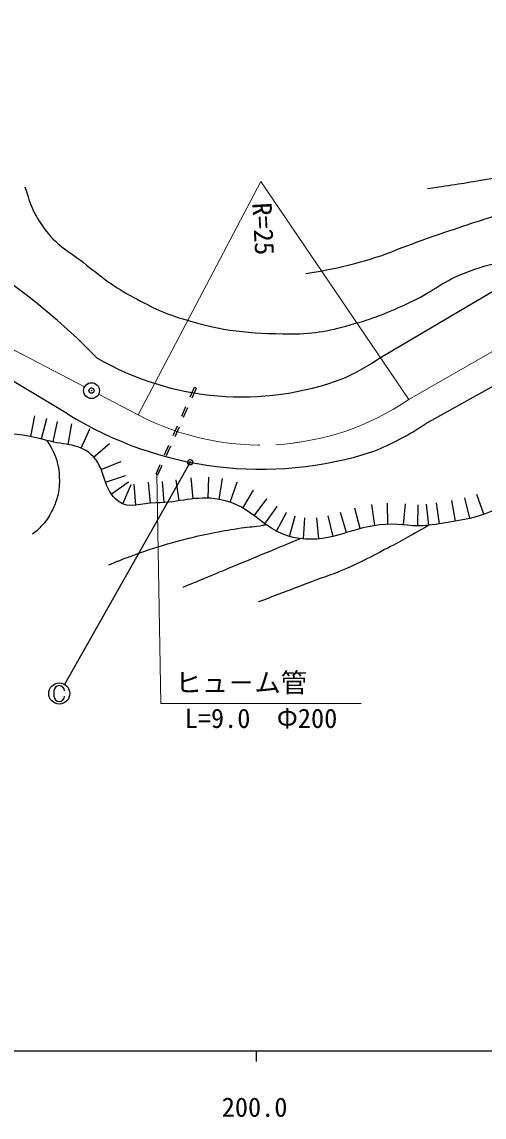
# Model space of a CAD drawing. Units: millimetres on the paper, with parts at other scales. Extents: x 40 to 680, y 20 to 380.
# Drawn here: x 245.8 to 289.6, y 198.7 to 302.6 of the extents above; entities that cross this region are included whole.
import ezdxf
from ezdxf.enums import TextEntityAlignment as Align

# ---------------------------------------------------------------- set-up
doc = ezdxf.new("R2010")
doc.units = ezdxf.units.MM
doc.header["$PDMODE"] = 32
doc.header["$PDSIZE"] = 0.5
doc.linetypes.add('CHAIN', pattern=[18.5, 12, -1.5, 3.5, -1.5])
doc.linetypes.add('LONG_DASHED_DOTTED', pattern=[15.25, 12, -1.5, 0.25, -1.5])
for name, color, linetype, lineweight in [('M-BGD', 7, 'Continuous', 25), ('M-BMK', 2, 'CHAIN', 13), ('M-BMK-SRVR', 3, 'Continuous', 25), ('M-STR-HTXT', 7, 'Continuous', 13), ('M-STR-STRC', 7, 'Continuous', 25), ('M-TTL-BAND', 7, 'Continuous', 25), ('作業ﾚｲﾔ1', 7, 'Continuous', 13)]:
    doc.layers.add(name, color=color, linetype=linetype, lineweight=lineweight)
doc.styles.add('ＭＳ ゴシック', font='')
doc.styles.get('ＭＳ ゴシック').set_extended_font_data('MS Gothic')

msp = doc.modelspace()

# ---------------------------------------------------------------- linework, layer by layer
at = {"layer": 'M-BGD'}
for p, q in [((279.776, 270.759), (294.723, 279.593)), ((250.105, 265.43), (235.49, 274.171)), ((298.71, 272.658), (284.056, 264.463)), ((261.741, 267.027), (262.148, 267.94)), ((261.924, 266.945), (262.33, 267.859)), ((262.148, 267.94), (262.33, 267.859)), ((260.929, 265.199), (261.335, 266.113)), ((261.112, 265.118), (261.518, 266.032)), ((246.63, 263.261), (247.009, 265.225)), ((247.631, 263.039), (248.119, 264.978)), ((248.742, 262.756), (249.157, 264.712)), ((250.146, 262.515), (250.503, 264.483)), ((251.407, 262.166), (252.217, 263.995)), ((260.116, 263.372), (260.523, 264.285)), ((260.299, 263.29), (260.705, 264.204)), ((252.567, 261.325), (254.087, 262.626)), ((259.304, 261.544), (259.71, 262.458)), ((259.487, 261.463), (259.893, 262.377)), ((253.292, 260.147), (255.14, 260.912)), ((258.491, 259.716), (258.898, 260.63)), ((258.674, 259.635), (259.08, 260.549)), ((253.704, 258.935), (255.594, 259.589)), ((254.246, 257.802), (255.868, 258.973)), ((255.336, 256.895), (256.126, 258.732)), ((256.593, 256.75), (256.406, 258.741)), ((257.965, 256.947), (257.779, 258.938)), ((258.491, 259.716), (258.674, 259.635)), ((259.25, 257.004), (259.114, 258.999)), ((260.692, 257.173), (260.4, 259.152)), ((262.03, 257.362), (261.813, 259.351)), ((263.43, 257.421), (263.509, 259.42)), ((264.481, 257.313), (264.786, 259.289)), ((265.527, 257.044), (266.191, 258.931)), ((266.741, 256.47), (267.755, 258.194)), ((289.582, 255.892), (288.942, 257.786)), ((267.808, 255.751), (268.99, 257.365)), ((268.83, 254.994), (269.993, 256.621)), ((279.266, 254.832), (278.966, 256.809)), ((280.493, 254.949), (280.445, 256.948)), ((281.972, 254.887), (282.152, 256.879)), ((283.34, 254.79), (283.353, 256.79)), ((284.378, 254.856), (284.145, 256.842)), ((285.394, 254.996), (285.111, 256.976)), ((286.893, 255.231), (286.545, 257.2)), ((288.268, 255.514), (287.797, 257.458)), ((269.907, 254.303), (270.863, 256.06)), ((271.141, 253.785), (271.705, 255.703)), ((275.287, 253.801), (274.82, 255.746)), ((276.558, 254.156), (275.985, 256.072)), ((277.855, 254.532), (277.346, 256.466)), ((272.473, 253.549), (272.622, 255.544)), ((273.954, 253.566), (273.753, 255.556))]:
    msp.add_line(p, q, dxfattribs=at)
for centre, radius, start, end in [((210.746, 230.062), 58.572, 44.00281, 83.92299), ((266.629, 294.302), 27.272, 239.71814, 290.66349), ((266.747, 289.875), 23.133, 294.26162, 304.27637), ((268.452, 294.828), 34.654, 238.03191, 287.98626), ((268.226, 288.441), 28.732, 292.35305, 303.43215)]:
    msp.add_arc(centre, radius, start, end, dxfattribs=at)
for points, knots in [([(284.244, 286.813), (286.856, 287.16), (287.572, 287.288), (289.695, 287.654), (294.051, 288.403), (296.449, 289.055), (300.744, 290.098), (302.211, 290.454), (303.017, 290.717), (304.463, 291.15), (306.651, 291.807), (307.881, 292.17), (310.027, 292.953), (312.633, 293.902), (314.023, 294.615), (316.609, 295.618), (318.416, 296.319), (319.421, 296.732), (321.254, 297.36), (323.515, 298.134), (324.806, 298.494), (327.084, 299.215), (329.146, 299.868), (330.317, 300.186), (332.366, 300.878), (334.11, 301.466), (334.961, 302.365), (336.798, 302.475), (338.807, 302.596), (340.072, 302.602), (341.901, 301.761), (343.069, 301.224), (343.662, 300.696), (344.45, 299.68), (345.344, 298.529), (345.504, 297.661), (346.066, 296.316), (346.834, 294.481), (346.996, 293.764), (347.626, 291.468)], [0, 0, 0, 0, 1, 1, 1, 2, 2, 2, 3, 3, 3, 4, 4, 4, 5, 5, 5, 6, 6, 6, 7, 7, 7, 8, 8, 8, 9, 9, 9, 10, 10, 10, 11, 11, 11, 12, 12, 12, 13, 13, 13, 13]), ([(272.696, 278.733), (274.894, 279.092), (275.551, 279.243), (277.353, 279.694), (280.332, 280.441), (281.867, 281.301), (284.782, 282.269), (287.64, 283.219), (289.222, 283.819), (292.122, 284.631), (295.126, 285.473), (296.843, 285.817), (299.872, 286.567), (301.711, 287.023), (302.764, 287.192), (304.582, 287.725), (306.363, 288.246), (307.356, 288.557), (309.1, 289.191), (310.521, 289.708), (311.27, 290.119), (312.695, 290.624), (313.87, 291.041), (314.513, 291.504), (315.759, 291.518), (316.555, 291.527), (316.926, 291.482), (317.78, 291.259)], [0, 0, 0, 0, 1, 1, 1, 2, 2, 2, 3, 3, 3, 4, 4, 4, 5, 5, 5, 6, 6, 6, 7, 7, 7, 8, 8, 8, 9, 9, 9, 9]), ([(246.058, 286.933), (246.619, 285.142), (246.898, 284.37), (247.89, 282.993), (249.011, 281.436), (250.088, 280.955), (251.601, 279.777), (253.273, 278.475), (254.174, 277.665), (256.037, 276.655), (257.918, 275.634), (258.996, 275.052), (261.042, 274.425), (264.899, 273.242), (267.24, 273.054), (271.273, 273.017), (273.667, 272.996), (275.023, 273.328), (277.328, 273.978), (279.421, 274.568), (280.545, 275.076), (282.527, 275.97), (284.602, 276.905), (285.539, 277.896), (287.65, 278.747), (289.235, 279.385), (290.185, 279.632), (291.876, 279.883), (293.359, 280.103), (293.951, 280.114), (295.708, 280.094)], [0, 0, 0, 0, 1, 1, 1, 2, 2, 2, 3, 3, 3, 4, 4, 4, 5, 5, 5, 6, 6, 6, 7, 7, 7, 8, 8, 8, 9, 9, 9, 10, 10, 10, 10]), ([(299.336, 273.005), (298.38, 266.559), (298.427, 260.809), (292.76, 257.395), (289.83, 255.629), (287.768, 255.316), (284.378, 254.856), (282.804, 254.642), (281.899, 255.027), (280.314, 254.941), (277.067, 254.763), (275.328, 253.192), (272.101, 253.587), (268.812, 253.989), (267.749, 256.77), (264.481, 257.313), (262.161, 257.698), (260.822, 256.986), (258.47, 256.975), (257.073, 256.968), (256.026, 256.322), (254.898, 257.147), (253.383, 258.254), (253.828, 259.964), (252.553, 261.342), (251.311, 262.683), (249.9, 262.404), (248.141, 262.903), (241.843, 264.688), (237.143, 262.251), (231.631, 265.783), (229.717, 267.01), (228.706, 267.864), (227.229, 269.593), (223.356, 274.131), (221.711, 277.096), (217.917, 281.702), (217.008, 282.805), (216.719, 283.173), (215.573, 284.511)], [0, 0, 0, 0, 1, 1, 1, 2, 2, 2, 3, 3, 3, 4, 4, 4, 5, 5, 5, 6, 6, 6, 7, 7, 7, 8, 8, 8, 9, 9, 9, 10, 10, 10, 11, 11, 11, 12, 12, 12, 13, 13, 13, 13]), ([(248.141, 262.903), (248.612, 262.109), (248.817, 261.841), (249.042, 261.079), (249.159, 260.68), (249.243, 260.454), (249.273, 260.039), (249.322, 259.342), (249.361, 258.942), (249.268, 258.25), (249.221, 257.895), (249.184, 257.696), (249.076, 257.355), (248.923, 256.872), (248.83, 256.598), (248.591, 256.152), (248.3, 255.607), (248.106, 255.309), (247.691, 254.851), (247.367, 254.494), (247.224, 254.366), (246.786, 254.013)], [0, 0, 0, 0, 1, 1, 1, 2, 2, 2, 3, 3, 3, 4, 4, 4, 5, 5, 5, 6, 6, 6, 7, 7, 7, 7]), ([(254.012, 251.097), (255.176, 251.581), (255.5, 251.706), (256.467, 252.06), (257.863, 252.571), (258.658, 252.825), (260.09, 253.224), (261.612, 253.648), (262.478, 253.844), (264.025, 254.163), (265.015, 254.368), (265.577, 254.443), (266.575, 254.6), (267.365, 254.725), (267.825, 254.689), (268.607, 254.855), (268.733, 254.881), (268.777, 254.888), (268.928, 254.927)], [0, 0, 0, 0, 1, 1, 1, 2, 2, 2, 3, 3, 3, 4, 4, 4, 5, 5, 5, 6, 6, 6, 6]), ([(284.378, 254.856), (282.373, 253.714), (281.84, 253.404), (280.177, 252.54), (278.81, 251.83), (278.054, 251.409), (276.645, 250.786), (275.346, 250.212), (274.574, 249.999), (273.247, 249.494), (271.996, 249.018), (271.296, 248.751), (270.045, 248.275), (269.326, 248.002), (269.102, 247.917), (268.206, 247.576)], [0, 0, 0, 0, 1, 1, 1, 2, 2, 2, 3, 3, 3, 4, 4, 4, 5, 5, 5, 5]), ([(261.076, 248.994), (262.263, 249.486), (262.56, 249.609), (263.511, 250.003), (264.538, 250.428), (265.113, 250.666), (266.14, 251.092), (267.281, 251.564), (267.92, 251.828), (269.06, 252.301), (270.267, 252.801), (270.644, 252.957), (272.151, 253.581)], [0, 0, 0, 0, 1, 1, 1, 2, 2, 2, 3, 3, 3, 4, 4, 4, 4])]:
    msp.add_open_spline(points, degree=3, knots=knots, dxfattribs=at)
at = {"layer": 'M-BMK'}
for p, q in [((282.478, 266.784), (318.888, 287.721)), ((219.563, 284.722), (251.713, 267.975)), ((253.043, 267.282), (256.813, 265.319))]:
    msp.add_line(p, q, dxfattribs=at)
msp.add_arc((268.423, 287.459), 25, 242.32867, 304.20842, dxfattribs=at)
at = {"layer": 'M-BMK-SRVR'}
msp.add_circle((252.378, 267.629), 0.75, dxfattribs=at)
msp.add_point((252.378, 267.629), dxfattribs=at)
at = {"layer": 'M-STR-HTXT'}
for p, q in [((256.813, 265.319), (268.423, 287.459)), ((282.478, 266.784), (268.423, 287.459)), ((258.951, 237.961), (258.571, 259.681)), ((258.951, 237.961), (277.951, 237.961))]:
    msp.add_line(p, q, dxfattribs=at)
at = {"layer": 'M-STR-STRC'}
for p, q in [((261.711, 260.788), (249.807, 239.764)), ((248.814, 239.144), (248.814, 238.644))]:
    msp.add_line(p, q, dxfattribs=at)
for centre, radius in [((261.736, 260.832), 0.05), ((261.736, 260.832), 0.04), ((261.736, 260.832), 0.03), ((261.736, 260.832), 0.02), ((261.736, 260.832), 0.01), ((249.314, 238.894), 1)]:
    msp.add_circle(centre, radius, dxfattribs=at)
for centre, start, end in [((249.314, 239.144), 0, 180), ((249.314, 238.644), 180, 0)]:
    msp.add_arc(centre, 0.5, start, end, dxfattribs=at)
msp.add_point((261.736, 260.832), dxfattribs=at)
at = {"layer": 'M-TTL-BAND'}
for p, q in [((40, 205), (579, 205)), ((268, 205), (268, 204))]:
    msp.add_line(p, q, dxfattribs=at)
at = {"layer": '作業ﾚｲﾔ1'}
for p, q in [((256.813, 265.319), (268.423, 287.459)), ((282.478, 266.784), (268.423, 287.459)), ((250.105, 265.43), (235.49, 274.171)), ((298.71, 272.658), (284.056, 264.463)), ((262.148, 267.94), (262.33, 267.859)), ((246.63, 263.261), (247.009, 265.225)), ((247.631, 263.039), (248.119, 264.978)), ((248.742, 262.756), (249.157, 264.712)), ((250.146, 262.515), (250.503, 264.483)), ((251.407, 262.166), (252.217, 263.995)), ((252.567, 261.325), (254.087, 262.626)), ((261.711, 260.788), (249.807, 239.764)), ((253.292, 260.147), (255.14, 260.912)), ((253.704, 258.935), (255.594, 259.589)), ((254.246, 257.802), (255.868, 258.973)), ((255.336, 256.895), (256.126, 258.732)), ((256.593, 256.75), (256.406, 258.741)), ((257.965, 256.947), (257.779, 258.938)), ((258.951, 237.961), (258.571, 259.681)), ((259.25, 257.004), (259.114, 258.999)), ((260.692, 257.173), (260.4, 259.152)), ((262.03, 257.362), (261.813, 259.351)), ((263.43, 257.421), (263.509, 259.42)), ((264.481, 257.313), (264.786, 259.289)), ((265.527, 257.044), (266.191, 258.931)), ((266.741, 256.47), (267.755, 258.194)), ((289.582, 255.892), (288.942, 257.786)), ((267.808, 255.751), (268.99, 257.365)), ((268.83, 254.994), (269.993, 256.621)), ((279.266, 254.832), (278.966, 256.809)), ((280.493, 254.949), (280.445, 256.948)), ((281.972, 254.887), (282.152, 256.879)), ((283.34, 254.79), (283.353, 256.79)), ((284.378, 254.856), (284.145, 256.842)), ((285.394, 254.996), (285.111, 256.976)), ((286.893, 255.231), (286.545, 257.2)), ((288.268, 255.514), (287.797, 257.458)), ((269.907, 254.303), (270.863, 256.06)), ((271.141, 253.785), (271.705, 255.703)), ((275.287, 253.801), (274.82, 255.746)), ((276.558, 254.156), (275.985, 256.072)), ((277.855, 254.532), (277.346, 256.466)), ((272.473, 253.549), (272.622, 255.544)), ((273.954, 253.566), (273.753, 255.556)), ((258.951, 237.961), (277.951, 237.961))]:
    msp.add_line(p, q, dxfattribs=at)
at = {"layer": '作業ﾚｲﾔ1', "linetype": 'LONG_DASHED_DOTTED'}
for p, q in [((282.478, 266.784), (318.888, 287.721)), ((219.563, 284.722), (251.713, 267.975)), ((253.043, 267.282), (256.813, 265.319))]:
    msp.add_line(p, q, dxfattribs=at)
at = {"layer": '作業ﾚｲﾔ1'}
for centre, radius in [((252.378, 267.629), 0.75), ((261.736, 260.832), 0.05), ((261.736, 260.832), 0.04), ((261.736, 260.832), 0.03), ((261.736, 260.832), 0.02), ((261.736, 260.832), 0.01)]:
    msp.add_circle(centre, radius, dxfattribs=at)
for centre, radius, start, end in [((210.746, 230.062), 58.572, 44.00281, 83.92299), ((266.629, 294.302), 27.272, 239.71814, 290.66349), ((266.747, 289.875), 23.133, 294.26162, 304.27637), ((268.452, 294.828), 34.654, 238.03191, 287.98626), ((268.226, 288.441), 28.732, 292.35305, 303.43215)]:
    msp.add_arc(centre, radius, start, end, dxfattribs=at)
at = {"layer": '作業ﾚｲﾔ1', "linetype": 'LONG_DASHED_DOTTED'}
msp.add_arc((268.423, 287.459), 25, 242.32867, 304.20842, dxfattribs=at)
at = {"layer": '作業ﾚｲﾔ1'}
for points, knots in [([(284.244, 286.813), (286.856, 287.16), (287.572, 287.288), (289.695, 287.654), (294.051, 288.403), (296.449, 289.055), (300.744, 290.098), (302.211, 290.454), (303.017, 290.717), (304.463, 291.15), (306.651, 291.807), (307.881, 292.17), (310.027, 292.953), (312.633, 293.902), (314.023, 294.615), (316.609, 295.618), (318.416, 296.319), (319.421, 296.732), (321.254, 297.36), (323.515, 298.134), (324.806, 298.494), (327.084, 299.215), (329.146, 299.868), (330.317, 300.186), (332.366, 300.878), (334.11, 301.466), (334.961, 302.365), (336.798, 302.475), (338.807, 302.596), (340.072, 302.602), (341.901, 301.761), (343.069, 301.224), (343.662, 300.696), (344.45, 299.68), (345.344, 298.529), (345.504, 297.661), (346.066, 296.316), (346.834, 294.481), (346.996, 293.764), (347.626, 291.468)], [0, 0, 0, 0, 1, 1, 1, 2, 2, 2, 3, 3, 3, 4, 4, 4, 5, 5, 5, 6, 6, 6, 7, 7, 7, 8, 8, 8, 9, 9, 9, 10, 10, 10, 11, 11, 11, 12, 12, 12, 13, 13, 13, 13]), ([(272.696, 278.733), (274.894, 279.092), (275.551, 279.243), (277.353, 279.694), (280.332, 280.441), (281.867, 281.301), (284.782, 282.269), (287.64, 283.219), (289.222, 283.819), (292.122, 284.631), (295.126, 285.473), (296.843, 285.817), (299.872, 286.567), (301.711, 287.023), (302.764, 287.192), (304.582, 287.725), (306.363, 288.246), (307.356, 288.557), (309.1, 289.191), (310.521, 289.708), (311.27, 290.119), (312.695, 290.624), (313.87, 291.041), (314.513, 291.504), (315.759, 291.518), (316.555, 291.527), (316.926, 291.482), (317.78, 291.259)], [0, 0, 0, 0, 1, 1, 1, 2, 2, 2, 3, 3, 3, 4, 4, 4, 5, 5, 5, 6, 6, 6, 7, 7, 7, 8, 8, 8, 9, 9, 9, 9]), ([(246.058, 286.933), (246.619, 285.142), (246.898, 284.37), (247.89, 282.993), (249.011, 281.436), (250.088, 280.955), (251.601, 279.777), (253.273, 278.475), (254.174, 277.665), (256.037, 276.655), (257.918, 275.634), (258.996, 275.052), (261.042, 274.425), (264.899, 273.242), (267.24, 273.054), (271.273, 273.017), (273.667, 272.996), (275.023, 273.328), (277.328, 273.978), (279.421, 274.568), (280.545, 275.076), (282.527, 275.97), (284.602, 276.905), (285.539, 277.896), (287.65, 278.747), (289.235, 279.385), (290.185, 279.632), (291.876, 279.883), (293.359, 280.103), (293.951, 280.114), (295.708, 280.094)], [0, 0, 0, 0, 1, 1, 1, 2, 2, 2, 3, 3, 3, 4, 4, 4, 5, 5, 5, 6, 6, 6, 7, 7, 7, 8, 8, 8, 9, 9, 9, 10, 10, 10, 10]), ([(299.336, 273.005), (298.38, 266.559), (298.427, 260.809), (292.76, 257.395), (289.83, 255.629), (287.768, 255.316), (284.378, 254.856), (282.804, 254.642), (281.899, 255.027), (280.314, 254.941), (277.067, 254.763), (275.328, 253.192), (272.101, 253.587), (268.812, 253.989), (267.749, 256.77), (264.481, 257.313), (262.161, 257.698), (260.822, 256.986), (258.47, 256.975), (257.073, 256.968), (256.026, 256.322), (254.898, 257.147), (253.383, 258.254), (253.828, 259.964), (252.553, 261.342), (251.311, 262.683), (249.9, 262.404), (248.141, 262.903), (241.843, 264.688), (237.143, 262.251), (231.631, 265.783), (229.717, 267.01), (228.706, 267.864), (227.229, 269.593), (223.356, 274.131), (221.711, 277.096), (217.917, 281.702), (217.008, 282.805), (216.719, 283.173), (215.573, 284.511)], [0, 0, 0, 0, 1, 1, 1, 2, 2, 2, 3, 3, 3, 4, 4, 4, 5, 5, 5, 6, 6, 6, 7, 7, 7, 8, 8, 8, 9, 9, 9, 10, 10, 10, 11, 11, 11, 12, 12, 12, 13, 13, 13, 13]), ([(248.141, 262.903), (248.612, 262.109), (248.817, 261.841), (249.042, 261.079), (249.159, 260.68), (249.243, 260.454), (249.273, 260.039), (249.322, 259.342), (249.361, 258.942), (249.268, 258.25), (249.221, 257.895), (249.184, 257.696), (249.076, 257.355), (248.923, 256.872), (248.83, 256.598), (248.591, 256.152), (248.3, 255.607), (248.106, 255.309), (247.691, 254.851), (247.367, 254.494), (247.224, 254.366), (246.786, 254.013)], [0, 0, 0, 0, 1, 1, 1, 2, 2, 2, 3, 3, 3, 4, 4, 4, 5, 5, 5, 6, 6, 6, 7, 7, 7, 7]), ([(254.012, 251.097), (255.176, 251.581), (255.5, 251.706), (256.467, 252.06), (257.863, 252.571), (258.658, 252.825), (260.09, 253.224), (261.612, 253.648), (262.478, 253.844), (264.025, 254.163), (265.015, 254.368), (265.577, 254.443), (266.575, 254.6), (267.365, 254.725), (267.825, 254.689), (268.607, 254.855), (268.733, 254.881), (268.777, 254.888), (268.928, 254.927)], [0, 0, 0, 0, 1, 1, 1, 2, 2, 2, 3, 3, 3, 4, 4, 4, 5, 5, 5, 6, 6, 6, 6]), ([(284.378, 254.856), (282.373, 253.714), (281.84, 253.404), (280.177, 252.54), (278.81, 251.83), (278.054, 251.409), (276.645, 250.786), (275.346, 250.212), (274.574, 249.999), (273.247, 249.494), (271.996, 249.018), (271.296, 248.751), (270.045, 248.275), (269.326, 248.002), (269.102, 247.917), (268.206, 247.576)], [0, 0, 0, 0, 1, 1, 1, 2, 2, 2, 3, 3, 3, 4, 4, 4, 5, 5, 5, 5]), ([(261.076, 248.994), (262.263, 249.486), (262.56, 249.609), (263.511, 250.003), (264.538, 250.428), (265.113, 250.666), (266.14, 251.092), (267.281, 251.564), (267.92, 251.828), (269.06, 252.301), (270.267, 252.801), (270.644, 252.957), (272.151, 253.581)], [0, 0, 0, 0, 1, 1, 1, 2, 2, 2, 3, 3, 3, 4, 4, 4, 4])]:
    msp.add_open_spline(points, degree=3, knots=knots, dxfattribs=at)
for p in [(252.378, 267.629), (261.736, 260.832)]:
    msp.add_point(p, dxfattribs=at)

# ---------------------------------------------------------------- texts
at = {"layer": 'M-STR-HTXT', "style": 'ＭＳ ゴシック'}
msp.add_text('R=25', height=1.833, rotation=273.269, dxfattribs=at).set_placement((268.537, 285.463), align=Align.MIDDLE_LEFT)
msp.add_text('ヒュ－ム管', height=1.833, dxfattribs=at).set_placement((260.326, 238.461), align=Align.BOTTOM_LEFT)
msp.add_text('L=9.0\u3000Φ200', height=1.833, dxfattribs=at).set_placement((268.451, 237.461), align=Align.TOP_CENTER)
at = {"layer": 'M-TTL-BAND', "style": 'ＭＳ ゴシック'}
msp.add_text('200.0', height=1.833, dxfattribs=at).set_placement((267.844, 198.195), align=Align.BOTTOM_CENTER)
at = {"layer": '作業ﾚｲﾔ1', "style": 'ＭＳ ゴシック'}
msp.add_text('ヒュ－ム管', height=1.833, dxfattribs=at).set_placement((260.326, 238.461), align=Align.BOTTOM_LEFT)
msp.add_text('L=9.0\u3000Φ200', height=1.833, dxfattribs=at).set_placement((268.451, 237.461), align=Align.TOP_CENTER)

doc.saveas('drawing.dxf')
